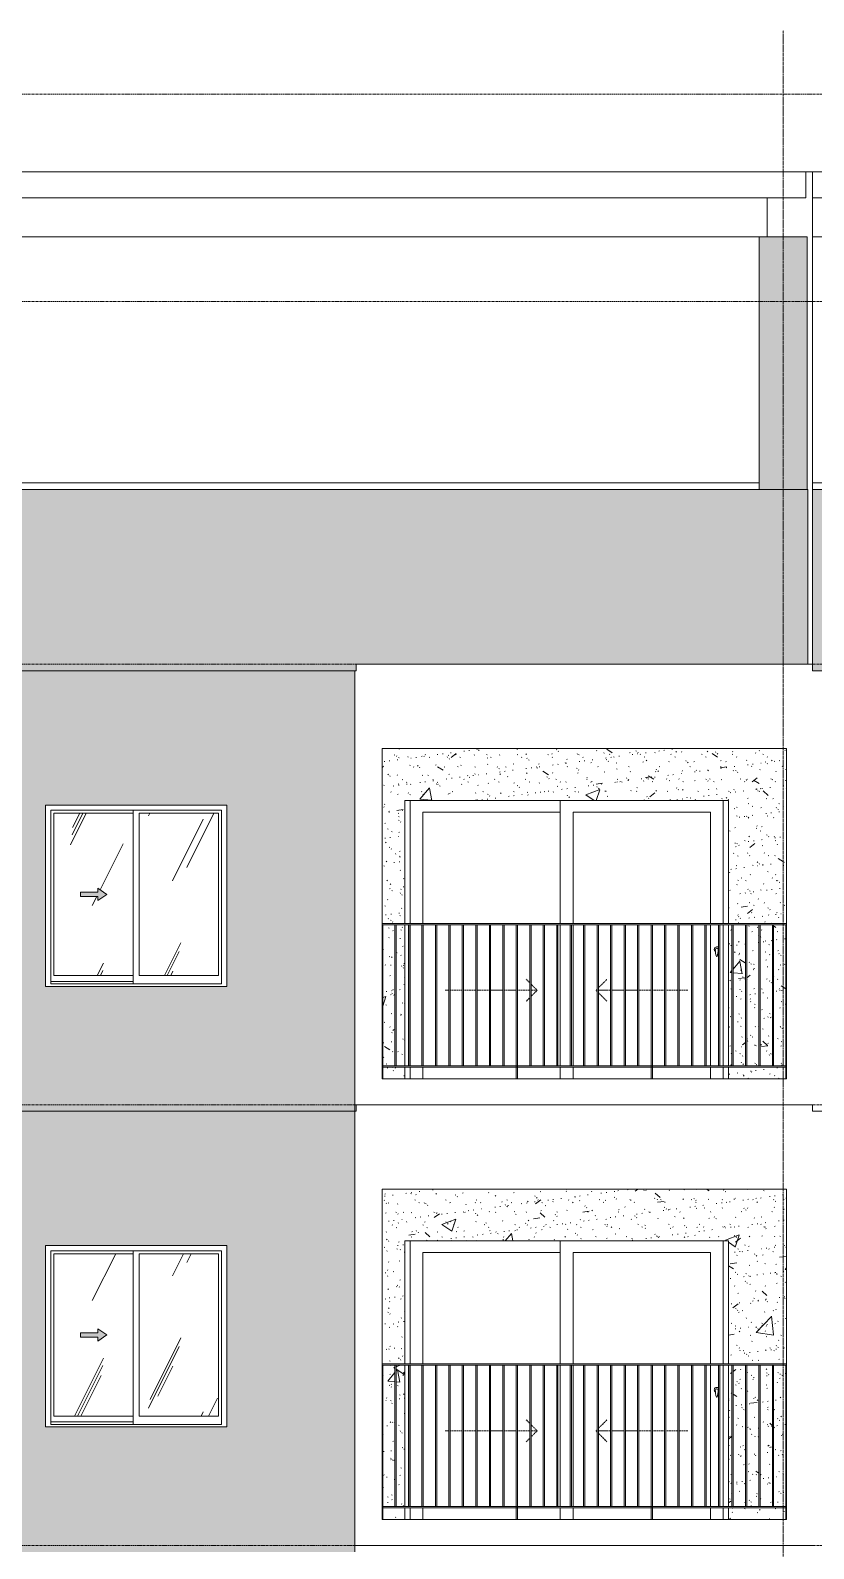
# Model space of a CAD drawing. Header units: millimetres. Extents: x 1240 to 198004, y -7796 to 35300.
# Drawn here: x 136948 to 142999, y 22575 to 34292 of the extents above; entities that cross this region are included whole.
import ezdxf

# ---------------------------------------------------------------- set-up
doc = ezdxf.new("R2010")
doc.units = ezdxf.units.MM
for name, pattern in [('1 NÉT CALL OUT', [6, 3, -3]), ('Centre', [31.75, 6.35, -4.7625, 15.875, -4.7625]), ('Dash', [6, 3, -3]), ('Grid Line', [22.225, 12.7, -3.175, 3.175, -3.175])]:
    doc.linetypes.add(name, pattern=pattern)
for name, color, linetype, lineweight in [('0-2', 50, 'Continuous', 5), ('A-DETL-GENF', 92, 'Continuous', 9), ('A-DETL-GENF-2', 92, '1 NÉT CALL OUT', 9), ('A-DOOR', 31, 'Continuous', 9), ('A-DOOR-FRAM', 31, 'Continuous', 9), ('A-DOOR-HDLN', 31, 'Dash', 18), ('A-FLOR-2', 7, 'Continuous', 9), ('A-FLOR-HRAL', 11, 'Continuous', 9), ('A-FLOR-LEVL-2', 51, 'Centre', 9), ('A-GLAZ', 151, 'Continuous', 9), ('A-GLAZ-3', 7, '1 NÉT CALL OUT', 9), ('A-WALL', 113, 'Continuous', 9), ('A-WALL-PATT-2', 9, 'Continuous', 9), ('A-WALL-PATT-3', 111, 'Continuous', 5), ('I-WALL', 2, 'Continuous', 9), ('I-WALL-1', 7, 'Continuous', 9), ('S-BEAM-3', 7, 'Continuous', 9), ('S-COLS-1', 7, 'Continuous', 9), ('S-GRID-1', 1, 'Grid Line', 9)]:
    doc.layers.add(name, color=color, linetype=linetype, lineweight=lineweight)
pattern_1 = [(50, (0, 0), (1093.104, -95.634), [114.3, -1257.3]), (355, (0, 0), (-211.457, 1146.34), [91.44, -1005.84]), (100.451, (91.1, -8), (881.656, 1050.7), [97.14, -1068.54]), (46.184, (0, 304.8), (1626.475, -252.257), [171.45, -1885.95]), (96.636, (135.5, 283.8), (1424.416, 1484.565), [145.71, -1602.81]), (351.184, (0, 304.8), (1424.43, 1484.55), [137.16, -1508.76]), (21, (152.4, 228.6), (909.686, -613.591), [114.3, -1257.3]), (326, (152.4, 228.6), (370.812, 1105.129), [91.44, -1005.84]), (71.451, (228.2, 177.5), (1280.503, 491.528), [97.14, -1068.54]), (37.5, (0, 0), (18.5313, 507.3303), [50.292, -943.356, 50.292, -970.788, -1009.65]), (37.5, (0, 0), (18.5313, 507.3303), [-2014.728, 50.292, -959.358]), (7.5, (0, 0), (400.9178, 601.0836), [50.292, -531.876, 50.292, -920.496, -384.81]), (7.5, (0, 0), (400.9178, 601.0836), [-1552.956, 50.292, -334.518]), (327.5, (-339.85, 0), (813.5452, -34.3737), [50.292, -330.708, 50.292, -1138.428, -1577.34]), (327.5, (-339.85, 0), (813.5452, -34.3737), [-1569.72, 50.292, -1527.048]), (317.5, (-492.25, 0), (888.7755, 152.56), [50.292, -445.008, 50.292, -739.14, -1120.14]), (317.5, (-492.25, 0), (888.7755, 152.56), [-1284.732, 50.292, -1069.848])]
pattern_2 = [(37.5, (0, 0), (-4.79953, 146.8239), [5.029, -110.795, 5.029, -124.511, -123.825]), (37.5, (0, 0), (-4.79953, 146.8239), [-245.364, 5.029, -118.796]), (7.5, (0, 0), (134.85743, 215.0472), [5.029, -57.455, 5.029, -99.365, -40.005]), (7.5, (0, 0), (134.85743, 215.0472), [-166.878, 5.029, -34.976]), (327.5, (-93.73, 0), (237.29776, 0.4316), [5.029, -33.071, 5.029, -132.131, -179.07]), (327.5, (-93.73, 0), (237.29776, 0.4316), [-175.26, 5.029, -174.041]), (317.5, (-93.73, 0), (229.06706, 66.8792), [5.029, -14.021, 5.029, -84.887, -102.87]), (317.5, (-93.73, 0), (229.06706, 66.8792), [-108.966, 5.029, -97.841])]
pattern_3 = [(63.435, (1790.26, 104.33), (-0.0014, 1524.001), [532.463, -2875.304]), (63.435, (266.26, 104.33), (-0.0014, 1524.001), [532.463, -2875.304]), (63.435, (2519.8, 398.8), (-0.0014, 1524.001), [532.463, -2875.304]), (63.435, (995.8, 398.8), (-0.0014, 1524.001), [532.463, -2875.304]), (63.435, (2409.4, 294.83), (-0.0014, 1524.001), [532.463, -2875.304]), (63.435, (885.4, 294.83), (-0.0014, 1524.001), [532.463, -2875.304]), (63.435, (2296.8, 890.1), (-0.0014, 1524.001), [258.802, -3148.965]), (63.435, (772.8, 890.1), (-0.0014, 1524.001), [258.802, -3148.965]), (63.435, (2223.2, 797.95), (-0.0014, 1524.001), [532.463, -2875.304]), (63.435, (699.2, 797.95), (-0.0014, 1524.001), [532.463, -2875.304]), (63.435, (2236.2, 864.1), (-0.0014, 1524.001), [532.463, -2875.304]), (63.435, (712.2, 864.1), (-0.0014, 1524.001), [532.463, -2875.304]), (63.435, (1621.35, 573.94), (-0.0014, 1524.001), [532.463, -2875.304]), (63.435, (97.35, 573.94), (-0.0014, 1524.001), [532.463, -2875.304]), (63.435, (1634.34, 651.9), (-0.0014, 1524.001), [532.463, -2875.304]), (63.435, (110.34, 651.9), (-0.0014, 1524.001), [532.463, -2875.304]), (63.435, (1637.84, 708.1), (-0.0014, 1524.001), [532.463, -2875.304]), (63.435, (113.84, 708.1), (-0.0014, 1524.001), [532.463, -2875.304])]

# ---------------------------------------------------------------- blocks, each defined once
blk = doc.blocks.new('NCV_TKTC_KET CAU_rvt-2-TKCS_MẶT ĐỨNG NỘI KHU 2')
at = {"layer": 'A-FLOR-2'}
for p, q in [((-69762, 33200), (-53362, 33200)), ((-53362, 33200), (-53362, 33000)), ((-53312, 33200), (-52472, 33200)), ((-53362, 33000), (-69762, 33000)), ((-52472, 33000), (-53312, 33000))]:
    blk.add_line(p, q, dxfattribs=at)
at = {"layer": 'S-BEAM-3'}
for p, q in [((-53312, 33200), (-52472, 33200)), ((-53662, 32700), (-53662, 33000)), ((-61552, 32700), (-53722, 32700)), ((-53312, 32700), (-51672, 32700))]:
    blk.add_line(p, q, dxfattribs=at)
at = {"layer": 'S-COLS-1'}
for p, q in [((-53312, 33200), (-53362, 33200)), ((-53312, 29400), (-53312, 33200)), ((-53662, 33000), (-53662, 32700))]:
    blk.add_line(p, q, dxfattribs=at)
blk = doc.blocks.new('NCV_TKTC_TANG 6 - 8_rvt-4-TKCS_MẶT ĐỨNG NỘI KHU 2')
at = {"layer": 'A-WALL-PATT-2'}
h = blk.add_hatch(dxfattribs=at)
h.set_pattern_fill('FP_40', color=256, style=0, pattern_type=2)
h.set_pattern_definition(pattern_1)
h.paths.add_polyline_path([(-53960, 22800), (-53517, 22800), (-53517, 22890), (-53960, 22890)])
h.paths.add_polyline_path([(-56630, 22800), (-56460, 22800), (-56460, 22890), (-56630, 22890), (-56630, 22805)])
h.paths.add_polyline_path([(-53517, 22900), (-53517, 23990), (-53611, 23990), (-53611, 22900), (-53577, 22900)])
h.paths.add_polyline_path([(-56526, 22900), (-56460, 22900), (-56460, 23990), (-56526, 23990), (-56526, 22909)])
h.paths.add_polyline_path([(-56536, 22900), (-56536, 23990), (-56630, 23990), (-56630, 22900), (-56603, 22900)])
h.paths.add_polyline_path([(-53960, 22900), (-53933, 22900), (-53933, 23990), (-53960, 23990), (-53960, 23491)])
h.paths.add_polyline_path([(-53923, 22900), (-53829, 22900), (-53829, 23990), (-53923, 23990), (-53923, 23491)])
h.paths.add_polyline_path([(-53725, 22900), (-53725, 23990), (-53819, 23990), (-53819, 22900)])
h.paths.add_polyline_path([(-53715, 22900), (-53621, 22900), (-53621, 23990), (-53715, 23990), (-53715, 23491)])
h.paths.add_polyline_path([(-56460, 24000), (-56460, 24950), (-53960, 24950), (-53960, 24000), (-53512, 24000), (-53512, 25350), (-56635, 25350), (-56635, 24000), (-56526, 24000)])
h = blk.add_hatch(dxfattribs=at)
h.set_pattern_fill('FP_41', color=256, style=0, pattern_type=2)
h.set_pattern_definition(pattern_2)
h.paths.add_polyline_path([(-53960, 22800), (-53517, 22800), (-53517, 22890), (-53960, 22890)])
h.paths.add_polyline_path([(-56630, 22800), (-56460, 22800), (-56460, 22890), (-56630, 22890), (-56630, 22805)])
h.paths.add_polyline_path([(-53517, 22900), (-53517, 23990), (-53611, 23990), (-53611, 22900), (-53577, 22900)])
h.paths.add_polyline_path([(-56526, 22900), (-56460, 22900), (-56460, 23990), (-56526, 23990), (-56526, 22909)])
h.paths.add_polyline_path([(-56536, 22900), (-56536, 23990), (-56630, 23990), (-56630, 22900), (-56603, 22900)])
h.paths.add_polyline_path([(-53960, 22900), (-53933, 22900), (-53933, 23990), (-53960, 23990), (-53960, 23491)])
h.paths.add_polyline_path([(-53923, 22900), (-53829, 22900), (-53829, 23990), (-53923, 23990), (-53923, 23491)])
h.paths.add_polyline_path([(-53725, 22900), (-53725, 23990), (-53819, 23990), (-53819, 22900)])
h.paths.add_polyline_path([(-53715, 22900), (-53621, 22900), (-53621, 23990), (-53715, 23990), (-53715, 23491)])
h.paths.add_polyline_path([(-56460, 24000), (-56460, 24950), (-53960, 24950), (-53960, 24000), (-53512, 24000), (-53512, 25350), (-56635, 25350), (-56635, 24000), (-56526, 24000)])
at = {"layer": 'I-WALL-1'}
for p, q in [((-56460, 24000), (-56460, 24950)), ((-56460, 24950), (-53960, 24950)), ((-53960, 24950), (-53960, 24000)), ((-56460, 22900), (-56460, 23990)), ((-53960, 23990), (-53960, 22900)), ((-56460, 22800), (-56460, 22890)), ((-53960, 22890), (-53960, 22800))]:
    blk.add_line(p, q, dxfattribs=at)
blk = doc.blocks.new('NCV_TKTC_TANG 6 - 8_rvt-5-TKCS_MẶT ĐỨNG NỘI KHU 2')
at = {"layer": 'A-WALL-PATT-2'}
h = blk.add_hatch(dxfattribs=at)
h.set_pattern_fill('FP_40', color=256, style=0, pattern_type=2)
h.set_pattern_definition(pattern_1)
h.paths.add_polyline_path([(-53960, 26200), (-53517, 26200), (-53517, 26290), (-53960, 26290)])
h.paths.add_polyline_path([(-56630, 26200), (-56460, 26200), (-56460, 26290), (-56630, 26290), (-56630, 26205)])
h.paths.add_polyline_path([(-53517, 26300), (-53517, 27390), (-53611, 27390), (-53611, 26300), (-53577, 26300)])
h.paths.add_polyline_path([(-56526, 26300), (-56460, 26300), (-56460, 27390), (-56526, 27390), (-56526, 26309)])
h.paths.add_polyline_path([(-56536, 26300), (-56536, 27390), (-56630, 27390), (-56630, 26300), (-56603, 26300)])
h.paths.add_polyline_path([(-53960, 26300), (-53933, 26300), (-53933, 27390), (-53960, 27390), (-53960, 26893)])
h.paths.add_polyline_path([(-53923, 26300), (-53829, 26300), (-53829, 27390), (-53923, 27390), (-53923, 26893)])
h.paths.add_polyline_path([(-53725, 26300), (-53725, 27390), (-53819, 27390), (-53819, 26300)])
h.paths.add_polyline_path([(-53715, 26300), (-53621, 26300), (-53621, 27390), (-53715, 27390), (-53715, 26893)])
h.paths.add_polyline_path([(-56460, 27400), (-56460, 28350), (-53960, 28350), (-53960, 27400), (-53512, 27400), (-53512, 28750), (-56635, 28750), (-56635, 27400), (-56526, 27400)])
h = blk.add_hatch(dxfattribs=at)
h.set_pattern_fill('FP_41', color=256, style=0, pattern_type=2)
h.set_pattern_definition(pattern_2)
h.paths.add_polyline_path([(-53960, 26200), (-53517, 26200), (-53517, 26290), (-53960, 26290)])
h.paths.add_polyline_path([(-56630, 26200), (-56460, 26200), (-56460, 26290), (-56630, 26290), (-56630, 26205)])
h.paths.add_polyline_path([(-53517, 26300), (-53517, 27390), (-53611, 27390), (-53611, 26300), (-53577, 26300)])
h.paths.add_polyline_path([(-56526, 26300), (-56460, 26300), (-56460, 27390), (-56526, 27390), (-56526, 26309)])
h.paths.add_polyline_path([(-56536, 26300), (-56536, 27390), (-56630, 27390), (-56630, 26300), (-56603, 26300)])
h.paths.add_polyline_path([(-53960, 26300), (-53933, 26300), (-53933, 27390), (-53960, 27390), (-53960, 26893)])
h.paths.add_polyline_path([(-53923, 26300), (-53829, 26300), (-53829, 27390), (-53923, 27390), (-53923, 26893)])
h.paths.add_polyline_path([(-53725, 26300), (-53725, 27390), (-53819, 27390), (-53819, 26300)])
h.paths.add_polyline_path([(-53715, 26300), (-53621, 26300), (-53621, 27390), (-53715, 27390), (-53715, 26893)])
h.paths.add_polyline_path([(-56460, 27400), (-56460, 28350), (-53960, 28350), (-53960, 27400), (-53512, 27400), (-53512, 28750), (-56635, 28750), (-56635, 27400), (-56526, 27400)])
at = {"layer": 'I-WALL-1'}
for p, q in [((-56460, 27400), (-56460, 28350)), ((-56460, 28350), (-53960, 28350)), ((-53960, 28350), (-53960, 27400)), ((-56460, 26300), (-56460, 27390)), ((-53960, 27390), (-53960, 26300)), ((-56460, 26200), (-56460, 26290)), ((-53960, 26290), (-53960, 26200))]:
    blk.add_line(p, q, dxfattribs=at)
blk = doc.blocks.new('1_FAMILY RVT - W01-WxH 1400x1400xmm-V492-TKCS_MẶT ĐỨNG NỘI KHU 2')
at = {"layer": 'A-DETL-GENF-2'}
blk.add_hatch(color=256, dxfattribs=at).paths.add_polyline_path([(-58831, 24176), (-58763, 24224), (-58831, 24271), (-58831, 24241), (-58966, 24241), (-58966, 24207), (-58831, 24207)])
at = {"layer": 'A-GLAZ'}
h = blk.add_hatch(dxfattribs=at)
h.set_pattern_fill('FP_43', color=256, style=0, pattern_type=2)
h.set_pattern_definition(pattern_3)
h.paths.add_polyline_path([(-58558, 23597), (-58558, 24851), (-59172, 24851), (-59172, 23597)])
h.paths.add_polyline_path([(-58831, 24176), (-58831, 24207), (-58966, 24207), (-58966, 24241), (-58831, 24241), (-58831, 24271), (-58763, 24224), (-58787, 24207)])
h = blk.add_hatch(dxfattribs=at)
h.set_pattern_fill('FP_43', color=256, style=0, pattern_type=2)
h.set_pattern_definition(pattern_3)
h.paths.add_polyline_path([(-57899, 23597), (-57899, 24851), (-58513, 24851), (-58513, 23597), (-58089, 23597)])
at = {"layer": 'A-DETL-GENF'}
for p, q in [((-58831, 24271), (-58831, 24241)), ((-58763, 24224), (-58831, 24271)), ((-58763, 24224), (-58831, 24271)), ((-58831, 24271), (-58831, 24241)), ((-58966, 24241), (-58966, 24207)), ((-58966, 24241), (-58831, 24241)), ((-58831, 24241), (-58966, 24241)), ((-58966, 24241), (-58966, 24207)), ((-58966, 24207), (-58831, 24207)), ((-58966, 24207), (-58831, 24207)), ((-58763, 24224), (-58831, 24176)), ((-58831, 24176), (-58763, 24224)), ((-58831, 24207), (-58831, 24176)), ((-58831, 24207), (-58831, 24176))]:
    blk.add_line(p, q, dxfattribs=at)
at = {"layer": 'A-GLAZ'}
for p, q in [((-57835, 24914), (-59235, 24914)), ((-59235, 24914), (-59235, 23514)), ((-59194, 24873), (-57876, 24873)), ((-59194, 23533), (-59194, 24873)), ((-59172, 24851), (-59172, 23597)), ((-58558, 24851), (-59172, 24851)), ((-58558, 24873), (-58558, 23533)), ((-58513, 23597), (-58513, 24851)), ((-58513, 24851), (-57899, 24851)), ((-57899, 24851), (-57899, 23597)), ((-57876, 23533), (-57876, 24873)), ((-57835, 24914), (-57835, 23514)), ((-58558, 23553), (-59194, 23553)), ((-58558, 23553), (-59194, 23553)), ((-59172, 23597), (-58558, 23597)), ((-57899, 23597), (-58513, 23597)), ((-57835, 23514), (-59235, 23514)), ((-57876, 23533), (-59194, 23533))]:
    blk.add_line(p, q, dxfattribs=at)
blk = doc.blocks.new('DEG_02-DEG_03 - DEG_02-2500x2400mm-CỬA ĐI 02 CÁNH TRƯỢT-V494-TKCS_MẶT ĐỨNG NỘI KHU 2')
at = {"layer": 'A-DOOR'}
for p, q in [((-64520, 24860), (-64520, 24000)), ((-64520, 24860), (-63460, 24860)), ((-63460, 24000), (-63460, 24950)), ((-63360, 24860), (-63360, 24000)), ((-63360, 24860), (-62300, 24860)), ((-62300, 24000), (-62300, 24860)), ((-62200, 24950), (-62200, 24000)), ((-63460, 22900), (-63460, 23990)), ((-63360, 23990), (-63360, 22900)), ((-62300, 22900), (-62300, 23990)), ((-62200, 23990), (-62200, 22900)), ((-64520, 22890), (-64520, 22800)), ((-63460, 22800), (-63460, 22890)), ((-63360, 22890), (-63360, 22800)), ((-62300, 22800), (-62300, 22890)), ((-62200, 22890), (-62200, 22800))]:
    blk.add_line(p, q, dxfattribs=at)
at = {"layer": 'A-DOOR', "flags": 128}
blk.add_lwpolyline([(-62249, 23809), (-62249, 23809), (-62249, 23809), (-62249, 23809), (-62249, 23809), (-62249, 23809), (-62249, 23809), (-62249, 23809), (-62249, 23809), (-62249, 23809), (-62249, 23809), (-62249, 23809), (-62249, 23809), (-62249, 23809), (-62249, 23809), (-62249, 23809), (-62249, 23809), (-62249, 23809), (-62249, 23809), (-62249, 23809), (-62249, 23809), (-62249, 23809), (-62249, 23809), (-62249, 23809), (-62249, 23809), (-62250, 23809), (-62250, 23809), (-62250, 23809), (-62250, 23809), (-62250, 23809), (-62250, 23809), (-62250, 23809), (-62250, 23809), (-62250, 23809), (-62250, 23809), (-62250, 23809), (-62250, 23809), (-62250, 23809), (-62250, 23809), (-62250, 23809), (-62250, 23809), (-62250, 23809), (-62251, 23809), (-62251, 23809), (-62251, 23809), (-62251, 23809), (-62251, 23809), (-62251, 23809), (-62251, 23809), (-62251, 23809), (-62251, 23809), (-62251, 23809), (-62251, 23809), (-62251, 23809), (-62251, 23809), (-62251, 23809), (-62251, 23809), (-62251, 23809), (-62251, 23809), (-62251, 23809), (-62251, 23809), (-62251, 23809), (-62252, 23809), (-62252, 23809), (-62252, 23809), (-62252, 23809), (-62252, 23809), (-62252, 23809), (-62252, 23809), (-62252, 23809), (-62252, 23809), (-62252, 23809), (-62252, 23809), (-62252, 23809), (-62252, 23809), (-62252, 23809), (-62252, 23809)], dxfattribs=at)
at = {"layer": 'A-DOOR'}
for centre, radius, start, end in [((-62250, 23800), 20, 49.817, 180), ((-62250, 23800), 20, 180, 240), ((-62252, 23799), 9.45, 90, 180), ((-62097, 23799), 165, 180, 199.134), ((-62249, 23799), 9.45, 0, 90), ((-62404, 23799), 165, 340.866, 0), ((-62250, 23746), 2.34, 199.134, 261.031), ((-62251, 23746), 2.34, 278.969, 340.866), ((-62250, 23800), 20, 300, 310.183)]:
    blk.add_arc(centre, radius, start, end, dxfattribs=at)
at = {"layer": 'A-DOOR-FRAM'}
for p, q in [((-64620, 24000), (-64620, 24950)), ((-62200, 24000), (-62200, 24950)), ((-64620, 22900), (-64620, 23990)), ((-62200, 22900), (-62200, 23990)), ((-64620, 22800), (-64620, 22890)), ((-62200, 22800), (-62200, 22890))]:
    blk.add_line(p, q, dxfattribs=at)
at = {"layer": 'A-DOOR-HDLN'}
for p, q in [((-63695, 23542), (-63722, 23569)), ((-63165, 23503), (-63098, 23569)), ((-64348, 23484), (-64320, 23484)), ((-64310, 23484), (-64216, 23484)), ((-64206, 23484), (-64112, 23484)), ((-64102, 23484), (-64007, 23484)), ((-63997, 23484), (-63903, 23484)), ((-63893, 23484), (-63799, 23484)), ((-63789, 23484), (-63695, 23484)), ((-63638, 23484), (-63685, 23532)), ((-63638, 23484), (-63685, 23437)), ((-63685, 23484), (-63638, 23484)), ((-63183, 23484), (-63176, 23491)), ((-63183, 23484), (-63175, 23476)), ((-63175, 23484), (-63183, 23484)), ((-63070, 23484), (-63165, 23484)), ((-63165, 23466), (-63098, 23399)), ((-62966, 23484), (-63060, 23484)), ((-62862, 23484), (-62956, 23484)), ((-62758, 23484), (-62852, 23484)), ((-62654, 23484), (-62748, 23484)), ((-62550, 23484), (-62644, 23484)), ((-62473, 23484), (-62540, 23484)), ((-63695, 23427), (-63722, 23399))]:
    blk.add_line(p, q, dxfattribs=at)
blk = doc.blocks.new('Railing - 10mm-1251313-TKCS_MẶT ĐỨNG NỘI KHU 2')
at = {"layer": 'A-FLOR-HRAL'}
for p, q in [((-61821, 6990), (-61821, 5900)), ((-61811, 5900), (-61811, 6990))]:
    blk.add_line(p, q, dxfattribs=at)
blk = doc.blocks.new('Railing - 50 x 10mm-1251315-TKCS_MẶT ĐỨNG NỘI KHU 2')
at = {"layer": 'A-FLOR-HRAL'}
for p, q in [((-62758, 6990), (-62758, 5800)), ((-62758, 6990), (-62748, 6990)), ((-62748, 5800), (-62748, 6990))]:
    blk.add_line(p, q, dxfattribs=at)
blk = doc.blocks.new('Railing - 50 x 10mm-V428-TKCS_MẶT ĐỨNG NỘI KHU 2')
at = {"layer": 'A-FLOR-HRAL'}
for q in [(-53517, 16000), (-53512, 17190)]:
    blk.add_line((-53517, 17190), q, dxfattribs=at)
blk = doc.blocks.new('Railing - 50 x 10mm-V307-TKCS_MẶT ĐỨNG NỘI KHU 2')
at = {"layer": 'A-FLOR-HRAL'}
for p in [(-64835, 6990), (-64830, 5800)]:
    blk.add_line(p, (-64830, 6990), dxfattribs=at)
blk = doc.blocks.new('Railing - Railing-3824912-TKCS_MẶT ĐỨNG NỘI KHU 2')
at = {"layer": 'A-FLOR-HRAL'}
for p, q in [((-56635, 22900), (-53512, 22900)), ((-56635, 22890), (-53512, 22890))]:
    blk.add_line(p, q, dxfattribs=at)
for name, p in [('Railing - 50 x 10mm-V307-TKCS_MẶT ĐỨNG NỘI KHU 2', (8200, 17000)), ('Railing - 10mm-1251313-TKCS_MẶT ĐỨNG NỘI KHU 2', (5285, 17000)), ('Railing - 10mm-1251313-TKCS_MẶT ĐỨNG NỘI KHU 2', (5389, 17000)), ('Railing - 10mm-1251313-TKCS_MẶT ĐỨNG NỘI KHU 2', (5493, 17000)), ('Railing - 10mm-1251313-TKCS_MẶT ĐỨNG NỘI KHU 2', (5597, 17000)), ('Railing - 10mm-1251313-TKCS_MẶT ĐỨNG NỘI KHU 2', (5701, 17000)), ('Railing - 10mm-1251313-TKCS_MẶT ĐỨNG NỘI KHU 2', (5805, 17000)), ('Railing - 10mm-1251313-TKCS_MẶT ĐỨNG NỘI KHU 2', (5910, 17000)), ('Railing - 10mm-1251313-TKCS_MẶT ĐỨNG NỘI KHU 2', (6014, 17000)), ('Railing - 10mm-1251313-TKCS_MẶT ĐỨNG NỘI KHU 2', (6118, 17000)), ('Railing - 50 x 10mm-1251315-TKCS_MẶT ĐỨNG NỘI KHU 2', (7159, 17000)), ('Railing - 10mm-1251313-TKCS_MẶT ĐỨNG NỘI KHU 2', (6326, 17000)), ('Railing - 10mm-1251313-TKCS_MẶT ĐỨNG NỘI KHU 2', (6430, 17000)), ('Railing - 10mm-1251313-TKCS_MẶT ĐỨNG NỘI KHU 2', (6534, 17000)), ('Railing - 10mm-1251313-TKCS_MẶT ĐỨNG NỘI KHU 2', (6638, 17000)), ('Railing - 10mm-1251313-TKCS_MẶT ĐỨNG NỘI KHU 2', (6742, 17000)), ('Railing - 10mm-1251313-TKCS_MẶT ĐỨNG NỘI KHU 2', (6847, 17000)), ('Railing - 10mm-1251313-TKCS_MẶT ĐỨNG NỘI KHU 2', (6951, 17000)), ('Railing - 10mm-1251313-TKCS_MẶT ĐỨNG NỘI KHU 2', (7055, 17000)), ('Railing - 10mm-1251313-TKCS_MẶT ĐỨNG NỘI KHU 2', (7159, 17000)), ('Railing - 50 x 10mm-1251315-TKCS_MẶT ĐỨNG NỘI KHU 2', (8200, 17000)), ('Railing - 10mm-1251313-TKCS_MẶT ĐỨNG NỘI KHU 2', (7367, 17000)), ('Railing - 10mm-1251313-TKCS_MẶT ĐỨNG NỘI KHU 2', (7471, 17000)), ('Railing - 10mm-1251313-TKCS_MẶT ĐỨNG NỘI KHU 2', (7575, 17000)), ('Railing - 10mm-1251313-TKCS_MẶT ĐỨNG NỘI KHU 2', (7679, 17000)), ('Railing - 10mm-1251313-TKCS_MẶT ĐỨNG NỘI KHU 2', (7784, 17000)), ('Railing - 10mm-1251313-TKCS_MẶT ĐỨNG NỘI KHU 2', (7888, 17000)), ('Railing - 10mm-1251313-TKCS_MẶT ĐỨNG NỘI KHU 2', (7992, 17000)), ('Railing - 10mm-1251313-TKCS_MẶT ĐỨNG NỘI KHU 2', (8096, 17000)), ('Railing - 10mm-1251313-TKCS_MẶT ĐỨNG NỘI KHU 2', (8200, 17000)), ('Railing - 50 x 10mm-V428-TKCS_MẶT ĐỨNG NỘI KHU 2', (0, 6800))]:
    blk.add_blockref(name, p)
blk = doc.blocks.new('Top Rail Type - Top Rail_Internal_-3824913-TKCS_MẶT ĐỨNG NỘI KHU 2')
at = {"layer": 'A-FLOR-HRAL'}
for p, q in [((-53512, 24000), (-56635, 24000)), ((-53512, 23990), (-56635, 23990))]:
    blk.add_line(p, q, dxfattribs=at)
blk = doc.blocks.new('1_FAMILY RVT - W01-WxH 1400x1400xmm-V507-TKCS_MẶT ĐỨNG NỘI KHU 2')
at = {"layer": 'A-DETL-GENF-2'}
blk.add_hatch(color=256, dxfattribs=at).paths.add_polyline_path([(-58831, 27576), (-58763, 27624), (-58831, 27671), (-58831, 27641), (-58966, 27641), (-58966, 27607), (-58831, 27607)])
at = {"layer": 'A-GLAZ'}
h = blk.add_hatch(dxfattribs=at)
h.set_pattern_fill('FP_43', color=256, style=0, pattern_type=2)
h.set_pattern_definition(pattern_3)
h.paths.add_polyline_path([(-58558, 26997), (-58558, 28251), (-59172, 28251), (-59172, 26997)])
h.paths.add_polyline_path([(-58831, 27576), (-58831, 27607), (-58966, 27607), (-58966, 27641), (-58831, 27641), (-58831, 27671), (-58763, 27624), (-58787, 27607)])
h = blk.add_hatch(dxfattribs=at)
h.set_pattern_fill('FP_43', color=256, style=0, pattern_type=2)
h.set_pattern_definition(pattern_3)
h.paths.add_polyline_path([(-58513, 26997), (-57899, 26997), (-57899, 28251), (-58513, 28251), (-58513, 27874)])
at = {"layer": 'A-DETL-GENF'}
for p, q in [((-58831, 27671), (-58831, 27641)), ((-58763, 27624), (-58831, 27671)), ((-58763, 27624), (-58831, 27671)), ((-58831, 27671), (-58831, 27641)), ((-58966, 27641), (-58966, 27607)), ((-58966, 27641), (-58831, 27641)), ((-58831, 27641), (-58966, 27641)), ((-58966, 27641), (-58966, 27607)), ((-58966, 27607), (-58831, 27607)), ((-58966, 27607), (-58831, 27607)), ((-58763, 27624), (-58831, 27576)), ((-58831, 27576), (-58763, 27624)), ((-58831, 27607), (-58831, 27576)), ((-58831, 27607), (-58831, 27576))]:
    blk.add_line(p, q, dxfattribs=at)
at = {"layer": 'A-GLAZ'}
for p, q in [((-57835, 28314), (-59235, 28314)), ((-59235, 28314), (-59235, 26914)), ((-59194, 28273), (-57876, 28273)), ((-59194, 26933), (-59194, 28273)), ((-59172, 28251), (-59172, 26997)), ((-58558, 28251), (-59172, 28251)), ((-58558, 28273), (-58558, 26933)), ((-58513, 26997), (-58513, 28251)), ((-58513, 28251), (-57899, 28251)), ((-57899, 28251), (-57899, 26997)), ((-57876, 26933), (-57876, 28273)), ((-57835, 28314), (-57835, 26914)), ((-58558, 26953), (-59194, 26953)), ((-58558, 26953), (-59194, 26953)), ((-59172, 26997), (-58558, 26997)), ((-57899, 26997), (-58513, 26997)), ((-57835, 26914), (-59235, 26914)), ((-57876, 26933), (-59194, 26933))]:
    blk.add_line(p, q, dxfattribs=at)
blk = doc.blocks.new('DEG_02-DEG_03 - DEG_02-2500x2400mm-CỬA ĐI 02 CÁNH TRƯỢT-625766-TKCS_MẶT ĐỨNG NỘI KHU 2')
at = {"layer": 'A-DOOR'}
for p, q in [((-64520, 11260), (-64520, 10400)), ((-64520, 11260), (-63460, 11260)), ((-63460, 10400), (-63460, 11350)), ((-63360, 11260), (-63360, 10400)), ((-63360, 11260), (-62300, 11260)), ((-62300, 10400), (-62300, 11260)), ((-62200, 11350), (-62200, 10400)), ((-63460, 9300), (-63460, 10390)), ((-63360, 10390), (-63360, 9300)), ((-62300, 9300), (-62300, 10390)), ((-62200, 10390), (-62200, 9300)), ((-64520, 9290), (-64520, 9200)), ((-63460, 9200), (-63460, 9290)), ((-63360, 9290), (-63360, 9200)), ((-62300, 9200), (-62300, 9290)), ((-62200, 9290), (-62200, 9200))]:
    blk.add_line(p, q, dxfattribs=at)
at = {"layer": 'A-DOOR', "flags": 128}
blk.add_lwpolyline([(-62249, 10209), (-62249, 10209), (-62249, 10209), (-62249, 10209), (-62249, 10209), (-62249, 10209), (-62249, 10209), (-62249, 10209), (-62249, 10209), (-62249, 10209), (-62249, 10209), (-62249, 10209), (-62249, 10209), (-62249, 10209), (-62249, 10209), (-62249, 10209), (-62249, 10209), (-62249, 10209), (-62249, 10209), (-62249, 10209), (-62249, 10209), (-62249, 10209), (-62249, 10209), (-62249, 10209), (-62249, 10209), (-62250, 10209), (-62250, 10209), (-62250, 10209), (-62250, 10209), (-62250, 10209), (-62250, 10209), (-62250, 10209), (-62250, 10209), (-62250, 10209), (-62250, 10209), (-62250, 10209), (-62250, 10209), (-62250, 10209), (-62250, 10209), (-62250, 10209), (-62250, 10209), (-62250, 10209), (-62251, 10209), (-62251, 10209), (-62251, 10209), (-62251, 10209), (-62251, 10209), (-62251, 10209), (-62251, 10209), (-62251, 10209), (-62251, 10209), (-62251, 10209), (-62251, 10209), (-62251, 10209), (-62251, 10209), (-62251, 10209), (-62251, 10209), (-62251, 10209), (-62251, 10209), (-62251, 10209), (-62251, 10209), (-62251, 10209), (-62252, 10209), (-62252, 10209), (-62252, 10209), (-62252, 10209), (-62252, 10209), (-62252, 10209), (-62252, 10209), (-62252, 10209), (-62252, 10209), (-62252, 10209), (-62252, 10209), (-62252, 10209), (-62252, 10209), (-62252, 10209), (-62252, 10209)], dxfattribs=at)
at = {"layer": 'A-DOOR'}
for centre, radius, start, end in [((-62250, 10200), 20, 49.817, 180), ((-62250, 10200), 20, 180, 240), ((-62252, 10199), 9.45, 90, 180), ((-62097, 10199), 165, 180, 199.134), ((-62249, 10199), 9.45, 0, 90), ((-62404, 10199), 165, 340.866, 0), ((-62250, 10146), 2.34, 199.134, 261.031), ((-62251, 10146), 2.34, 278.969, 340.866), ((-62250, 10200), 20, 300, 310.183)]:
    blk.add_arc(centre, radius, start, end, dxfattribs=at)
at = {"layer": 'A-DOOR-FRAM'}
for p, q in [((-64620, 10400), (-64620, 11350)), ((-62200, 10400), (-62200, 11350)), ((-64620, 9300), (-64620, 10390)), ((-62200, 9300), (-62200, 10390)), ((-64620, 9200), (-64620, 9290)), ((-62200, 9200), (-62200, 9290))]:
    blk.add_line(p, q, dxfattribs=at)
at = {"layer": 'A-DOOR-HDLN'}
for p, q in [((-63695, 9942), (-63722, 9969)), ((-63165, 9903), (-63098, 9969)), ((-64348, 9884), (-64320, 9884)), ((-64310, 9884), (-64216, 9884)), ((-64206, 9884), (-64112, 9884)), ((-64102, 9884), (-64007, 9884)), ((-63997, 9884), (-63903, 9884)), ((-63893, 9884), (-63799, 9884)), ((-63789, 9884), (-63695, 9884)), ((-63638, 9884), (-63685, 9932)), ((-63638, 9884), (-63685, 9837)), ((-63685, 9884), (-63638, 9884)), ((-63183, 9884), (-63175, 9893)), ((-63183, 9884), (-63175, 9876)), ((-63175, 9884), (-63183, 9884)), ((-63070, 9884), (-63165, 9884)), ((-63165, 9866), (-63098, 9799)), ((-62966, 9884), (-63060, 9884)), ((-62862, 9884), (-62956, 9884)), ((-62758, 9884), (-62852, 9884)), ((-62654, 9884), (-62748, 9884)), ((-62550, 9884), (-62644, 9884)), ((-62473, 9884), (-62540, 9884)), ((-63695, 9827), (-63722, 9799))]:
    blk.add_line(p, q, dxfattribs=at)
blk = doc.blocks.new('Railing - Railing-3828161-TKCS_MẶT ĐỨNG NỘI KHU 2')
at = {"layer": 'A-FLOR-HRAL'}
for p, q in [((-56635, 26300), (-53512, 26300)), ((-56635, 26290), (-53512, 26290))]:
    blk.add_line(p, q, dxfattribs=at)
for name, p in [('Railing - 50 x 10mm-V307-TKCS_MẶT ĐỨNG NỘI KHU 2', (8200, 20400)), ('Railing - 10mm-1251313-TKCS_MẶT ĐỨNG NỘI KHU 2', (5285, 20400)), ('Railing - 10mm-1251313-TKCS_MẶT ĐỨNG NỘI KHU 2', (5389, 20400)), ('Railing - 10mm-1251313-TKCS_MẶT ĐỨNG NỘI KHU 2', (5493, 20400)), ('Railing - 10mm-1251313-TKCS_MẶT ĐỨNG NỘI KHU 2', (5597, 20400)), ('Railing - 10mm-1251313-TKCS_MẶT ĐỨNG NỘI KHU 2', (5701, 20400)), ('Railing - 10mm-1251313-TKCS_MẶT ĐỨNG NỘI KHU 2', (5805, 20400)), ('Railing - 10mm-1251313-TKCS_MẶT ĐỨNG NỘI KHU 2', (5910, 20400)), ('Railing - 10mm-1251313-TKCS_MẶT ĐỨNG NỘI KHU 2', (6014, 20400)), ('Railing - 10mm-1251313-TKCS_MẶT ĐỨNG NỘI KHU 2', (6118, 20400)), ('Railing - 50 x 10mm-1251315-TKCS_MẶT ĐỨNG NỘI KHU 2', (7159, 20400)), ('Railing - 10mm-1251313-TKCS_MẶT ĐỨNG NỘI KHU 2', (6326, 20400)), ('Railing - 10mm-1251313-TKCS_MẶT ĐỨNG NỘI KHU 2', (6430, 20400)), ('Railing - 10mm-1251313-TKCS_MẶT ĐỨNG NỘI KHU 2', (6534, 20400)), ('Railing - 10mm-1251313-TKCS_MẶT ĐỨNG NỘI KHU 2', (6638, 20400)), ('Railing - 10mm-1251313-TKCS_MẶT ĐỨNG NỘI KHU 2', (6742, 20400)), ('Railing - 10mm-1251313-TKCS_MẶT ĐỨNG NỘI KHU 2', (6847, 20400)), ('Railing - 10mm-1251313-TKCS_MẶT ĐỨNG NỘI KHU 2', (6951, 20400)), ('Railing - 10mm-1251313-TKCS_MẶT ĐỨNG NỘI KHU 2', (7055, 20400)), ('Railing - 10mm-1251313-TKCS_MẶT ĐỨNG NỘI KHU 2', (7159, 20400)), ('Railing - 50 x 10mm-1251315-TKCS_MẶT ĐỨNG NỘI KHU 2', (8200, 20400)), ('Railing - 10mm-1251313-TKCS_MẶT ĐỨNG NỘI KHU 2', (7367, 20400)), ('Railing - 10mm-1251313-TKCS_MẶT ĐỨNG NỘI KHU 2', (7471, 20400)), ('Railing - 10mm-1251313-TKCS_MẶT ĐỨNG NỘI KHU 2', (7575, 20400)), ('Railing - 10mm-1251313-TKCS_MẶT ĐỨNG NỘI KHU 2', (7679, 20400)), ('Railing - 10mm-1251313-TKCS_MẶT ĐỨNG NỘI KHU 2', (7784, 20400)), ('Railing - 10mm-1251313-TKCS_MẶT ĐỨNG NỘI KHU 2', (7888, 20400)), ('Railing - 10mm-1251313-TKCS_MẶT ĐỨNG NỘI KHU 2', (7992, 20400)), ('Railing - 10mm-1251313-TKCS_MẶT ĐỨNG NỘI KHU 2', (8096, 20400)), ('Railing - 10mm-1251313-TKCS_MẶT ĐỨNG NỘI KHU 2', (8200, 20400)), ('Railing - 50 x 10mm-V428-TKCS_MẶT ĐỨNG NỘI KHU 2', (0, 10200))]:
    blk.add_blockref(name, p)
blk = doc.blocks.new('Top Rail Type - Top Rail_Internal_-3828162-TKCS_MẶT ĐỨNG NỘI KHU 2')
at = {"layer": 'A-FLOR-HRAL'}
for p, q in [((-53512, 27400), (-56635, 27400)), ((-53512, 27390), (-56635, 27390))]:
    blk.add_line(p, q, dxfattribs=at)

msp = doc.modelspace()

# ---------------------------------------------------------------- hatches: boundary and pattern name
at = {"layer": 'A-WALL-PATT-3'}
for points in [[(142589.2, 30750), (142589.2, 32700), (142579.2, 32700), (142579.2, 30750)], [(142939.2, 30750), (142939.2, 32700), (142589.2, 32700), (142589.2, 30750)], [(142943.2, 30750), (142949.2, 30750), (142949.2, 32700), (142939.2, 32700), (142939.2, 30750)], [(126549.2, 29350), (131265.8, 29350), (131265.8, 29400), (134789.2, 29400), (134789.2, 29350), (139465.8, 29350), (139465.8, 29400), (142943.2, 29400), (142943.2, 30750), (126549.2, 30750), (126549.2, 29400)], [(142953.2, 29400), (142953.2, 30750), (142943.2, 30750), (142943.2, 29400)], [(150564.2, 29350), (151755.8, 29350), (151755.8, 30750), (142989.2, 30750), (142989.2, 29350), (150563.7, 29350)]]:
    msp.add_hatch(color=256, dxfattribs=at).paths.add_polyline_path(points)
h = msp.add_hatch(color=256, dxfattribs=at)
h.paths.add_polyline_path([(135865.8, 25950), (139455.8, 25950), (139455.8, 29350), (135865.8, 29350), (135865.8, 28026.9)])
h.paths.add_polyline_path([(138212.1, 26914.4), (137065.8, 26914.4), (137065.8, 28314.4), (138465.8, 28314.4), (138465.8, 26914.4), (138424.9, 26914.4)])
h = msp.add_hatch(color=256, dxfattribs=at)
h.paths.add_polyline_path([(139455.8, 22550), (139455.8, 25950), (135865.8, 25950), (135865.8, 22550), (138212.1, 22550)])
h.paths.add_polyline_path([(138424.9, 23514.4), (137065.8, 23514.4), (137065.8, 24914.4), (138465.8, 24914.4), (138465.8, 23514.4)])

# ---------------------------------------------------------------- linework, layer by layer
at = {"layer": 'A-FLOR-LEVL-2'}
for p, q in [((104944.5, 33800), (194512.3, 33800)), ((104944.5, 32200), (194512.3, 32200)), ((104944.5, 29400), (194512.3, 29400)), ((104944.5, 26000), (194512.3, 26000)), ((104944.5, 22600), (194512.3, 22600))]:
    msp.add_line(p, q, dxfattribs=at)
at = {"layer": 'A-WALL'}
for p, q in [((142579.2, 30750), (142579.2, 32700)), ((142949.2, 32700), (142579.2, 32700)), ((142949.2, 32700), (142949.2, 30750)), ((142579.2, 30800), (134749.2, 30800)), ((142589.2, 30750), (142579.2, 30750)), ((144629.2, 30800), (142989.2, 30800)), ((139465.8, 29350), (135865.8, 29350)), ((139455.8, 22550), (139455.8, 29350)), ((142989.2, 29400), (139465.8, 29400)), ((139465.8, 29400), (139465.8, 29350)), ((142989.2, 29350), (142989.2, 29400)), ((150554.1, 29350), (142989.2, 29350)), ((139665.8, 26200), (139665.8, 28750)), ((139665.8, 28750), (142789.2, 28750)), ((142789.2, 28750), (142789.2, 26200)), ((142789.2, 26200), (139665.8, 26200)), ((139465.8, 25950), (135865.8, 25950)), ((135865.8, 25950), (139455.8, 25950)), ((142999.2, 26000), (139455.8, 26000)), ((139465.8, 26000), (139465.8, 25950)), ((142989.2, 25950), (142989.2, 26000)), ((150554.1, 25950), (142989.2, 25950)), ((139665.8, 22800), (139665.8, 25350)), ((139665.8, 25350), (142789.2, 25350)), ((142789.2, 25350), (142789.2, 22800)), ((142789.2, 22800), (139665.8, 22800)), ((142989.2, 22600), (139465.8, 22600))]:
    msp.add_line(p, q, dxfattribs=at)
at = {"layer": 'I-WALL'}
for p, q in [((142579.2, 30750), (122914.2, 30750)), ((142953.2, 30750), (142589.2, 30750)), ((142953.2, 30750), (142953.2, 29400)), ((151755.8, 30750), (142989.2, 30750)), ((139455.8, 29350), (134799.2, 29350))]:
    msp.add_line(p, q, dxfattribs=at)
at = {"layer": 'S-GRID-1'}
for p, q in [((142764.2, 30542.5), (142764.2, 34292.5)), ((142764.2, 5.5), (142764.2, 30542.5))]:
    msp.add_line(p, q, dxfattribs=at)

# ---------------------------------------------------------------- block references
at = {"layer": '0-2'}
for name in ['NCV_TKTC_KET CAU_rvt-2-TKCS_MẶT ĐỨNG NỘI KHU 2', 'NCV_TKTC_TANG 6 - 8_rvt-5-TKCS_MẶT ĐỨNG NỘI KHU 2', 'NCV_TKTC_TANG 6 - 8_rvt-4-TKCS_MẶT ĐỨNG NỘI KHU 2']:
    msp.add_blockref(name, (196301.1, 0), dxfattribs=at)
at = {"layer": 'A-DOOR'}
for name, p in [('DEG_02-DEG_03 - DEG_02-2500x2400mm-CỬA ĐI 02 CÁNH TRƯỢT-625766-TKCS_MẶT ĐỨNG NỘI KHU 2', (204501.1, 17000)), ('DEG_02-DEG_03 - DEG_02-2500x2400mm-CỬA ĐI 02 CÁNH TRƯỢT-V494-TKCS_MẶT ĐỨNG NỘI KHU 2', (204501.1, 0))]:
    msp.add_blockref(name, p, dxfattribs=at)
at = {"layer": 'A-FLOR-HRAL'}
for name in ['Top Rail Type - Top Rail_Internal_-3828162-TKCS_MẶT ĐỨNG NỘI KHU 2', 'Railing - Railing-3828161-TKCS_MẶT ĐỨNG NỘI KHU 2', 'Top Rail Type - Top Rail_Internal_-3824913-TKCS_MẶT ĐỨNG NỘI KHU 2', 'Railing - Railing-3824912-TKCS_MẶT ĐỨNG NỘI KHU 2']:
    msp.add_blockref(name, (196301.1, 0), dxfattribs=at)
at = {"layer": 'A-GLAZ-3'}
for name in ['1_FAMILY RVT - W01-WxH 1400x1400xmm-V507-TKCS_MẶT ĐỨNG NỘI KHU 2', '1_FAMILY RVT - W01-WxH 1400x1400xmm-V492-TKCS_MẶT ĐỨNG NỘI KHU 2']:
    msp.add_blockref(name, (196301.1, 0), dxfattribs=at)

doc.saveas('drawing.dxf')
